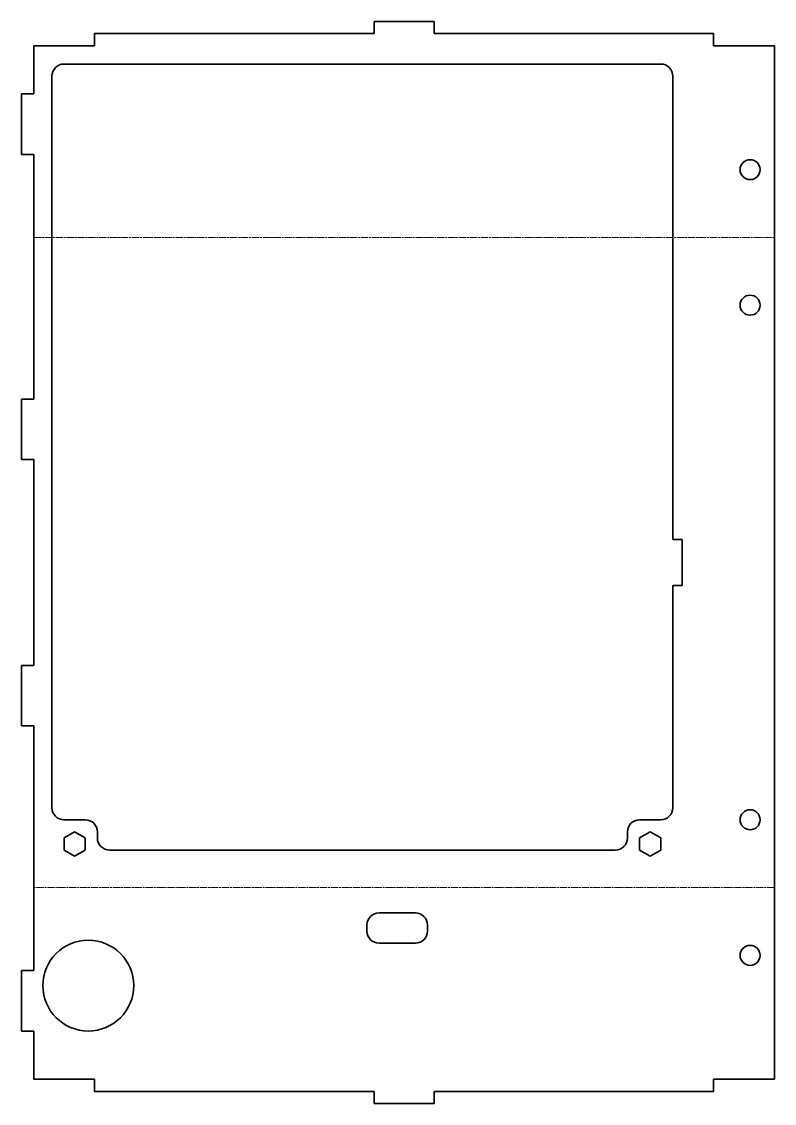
# Model space of a CAD drawing. Header units: inches. Extents: x 0 to 249, y 0 to 357.
import ezdxf

# ---------------------------------------------------------------- set-up
doc = ezdxf.new("R2010")
doc.units = ezdxf.units.IN
doc.header["$MEASUREMENT"] = 0
doc.linetypes.add('Chain', pattern=[13.68, 9.12, -1.14, 2.28, -1.14])
doc.layers.add('SIMUMAK Bend Centerline (ISO)', color=7, linetype='Chain', lineweight=9)
doc.layers.add('SIMUMAK Visible (ISO)', color=7, linetype='Continuous', lineweight=35)

# ---------------------------------------------------------------- blocks, each defined once
blk = doc.blocks.new('CD-IND-30-LATB-01')
at = {"layer": 'SIMUMAK Bend Centerline (ISO)', "ltscale": 0.263158}
for p, q in [((4, 286.08), (248.5, 286.08)), ((248.5, 71.29), (4, 71.29))]:
    blk.add_line(p, q, dxfattribs=at)
at = {"layer": 'SIMUMAK Visible (ISO)'}
for p, q in [((116.35, 357.37), (116.35, 353.47)), ((136.15, 357.37), (116.35, 357.37)), ((136.15, 353.47), (136.15, 357.37)), ((24.1, 353.47), (24.1, 349.37)), ((116.35, 353.47), (24.1, 353.47)), ((228.4, 353.47), (136.15, 353.47)), ((228.4, 349.37), (228.4, 353.47)), ((24.1, 349.37), (4, 349.37)), ((4, 333.47), (4, 349.37)), ((248.5, 349.37), (228.4, 349.37)), ((248.5, 8), (248.5, 349.37)), ((14, 343.37), (211, 343.37)), ((10, 97.69), (10, 339.37)), ((215, 339.37), (215, 186.24)), ((4, 333.47), (0, 333.47)), ((0, 333.47), (0, 313.47)), ((0, 313.47), (4, 313.47)), ((4, 232.69), (4, 313.47)), ((0, 232.69), (0, 212.69)), ((4, 232.69), (0, 232.69)), ((0, 212.69), (4, 212.69)), ((4, 144.69), (4, 212.69)), ((215, 186.24), (218.1, 186.24)), ((218.1, 186.24), (218.1, 171.14)), ((215, 171.14), (215, 97.69)), ((218.1, 171.14), (215, 171.14)), ((0, 144.69), (0, 124.69)), ((4, 144.69), (0, 144.69)), ((0, 124.69), (4, 124.69)), ((4, 43.9), (4, 124.69)), ((21, 93.69), (14, 93.69)), ((211, 93.69), (204, 93.69)), ((14, 87.71), (17.5, 89.73)), ((17.5, 89.73), (21, 87.71)), ((25, 87.69), (25, 89.69)), ((200, 89.69), (200, 87.69)), ((204, 87.71), (207.5, 89.73)), ((207.5, 89.73), (211, 87.71)), ((14, 83.67), (14, 87.71)), ((21, 87.71), (21, 83.67)), ((204, 83.67), (204, 87.71)), ((211, 87.71), (211, 83.67)), ((17.5, 81.64), (14, 83.67)), ((21, 83.67), (17.5, 81.64)), ((196, 83.69), (29, 83.69)), ((207.5, 81.64), (204, 83.67)), ((211, 83.67), (207.5, 81.64)), ((118, 62.9), (130, 62.9)), ((114, 56.9), (114, 58.9)), ((134, 58.9), (134, 56.9)), ((130, 52.9), (118, 52.9)), ((0, 43.9), (4, 43.9)), ((0, 23.9), (0, 43.9)), ((4, 23.9), (0, 23.9)), ((4, 8), (4, 23.9)), ((4, 8), (24.1, 8)), ((24.1, 8), (24.1, 3.9)), ((228.4, 8), (248.5, 8)), ((228.4, 3.9), (228.4, 8)), ((116.35, 3.9), (24.1, 3.9)), ((116.35, 0), (116.35, 3.9)), ((228.4, 3.9), (136.15, 3.9)), ((136.15, 3.9), (136.15, 0)), ((136.15, 0), (116.35, 0))]:
    blk.add_line(p, q, dxfattribs=at)
for centre, radius in [((240.5, 308.47), 3.3), ((240.5, 263.69), 3.3), ((240.5, 93.69), 3.3), ((22, 38.9), 15), ((240.5, 48.9), 3.3)]:
    blk.add_circle(centre, radius, dxfattribs=at)
for centre, start, end in [((14, 339.37), 90, 180), ((211, 339.37), 360, 90), ((14, 97.69), 180, 270), ((211, 97.69), 270, 360), ((29, 87.69), 180, 270), ((196, 87.69), 270, 0), ((118, 58.9), 90, 180), ((130, 58.9), 0, 90), ((118, 56.9), 180, 270), ((130, 56.9), 270, 0)]:
    blk.add_arc(centre, 4, start, end, dxfattribs=at)
at = {"layer": 'SIMUMAK Visible (ISO)', "extrusion": (0, 0, -1)}
for centre, start, end in [((-21, 89.69), 90, 180), ((-204, 89.69), 0, 90)]:
    blk.add_arc(centre, 4, start, end, dxfattribs=at)

msp = doc.modelspace()

# ---------------------------------------------------------------- block references
msp.add_blockref('CD-IND-30-LATB-01', (0, 0))

doc.saveas('drawing.dxf')
